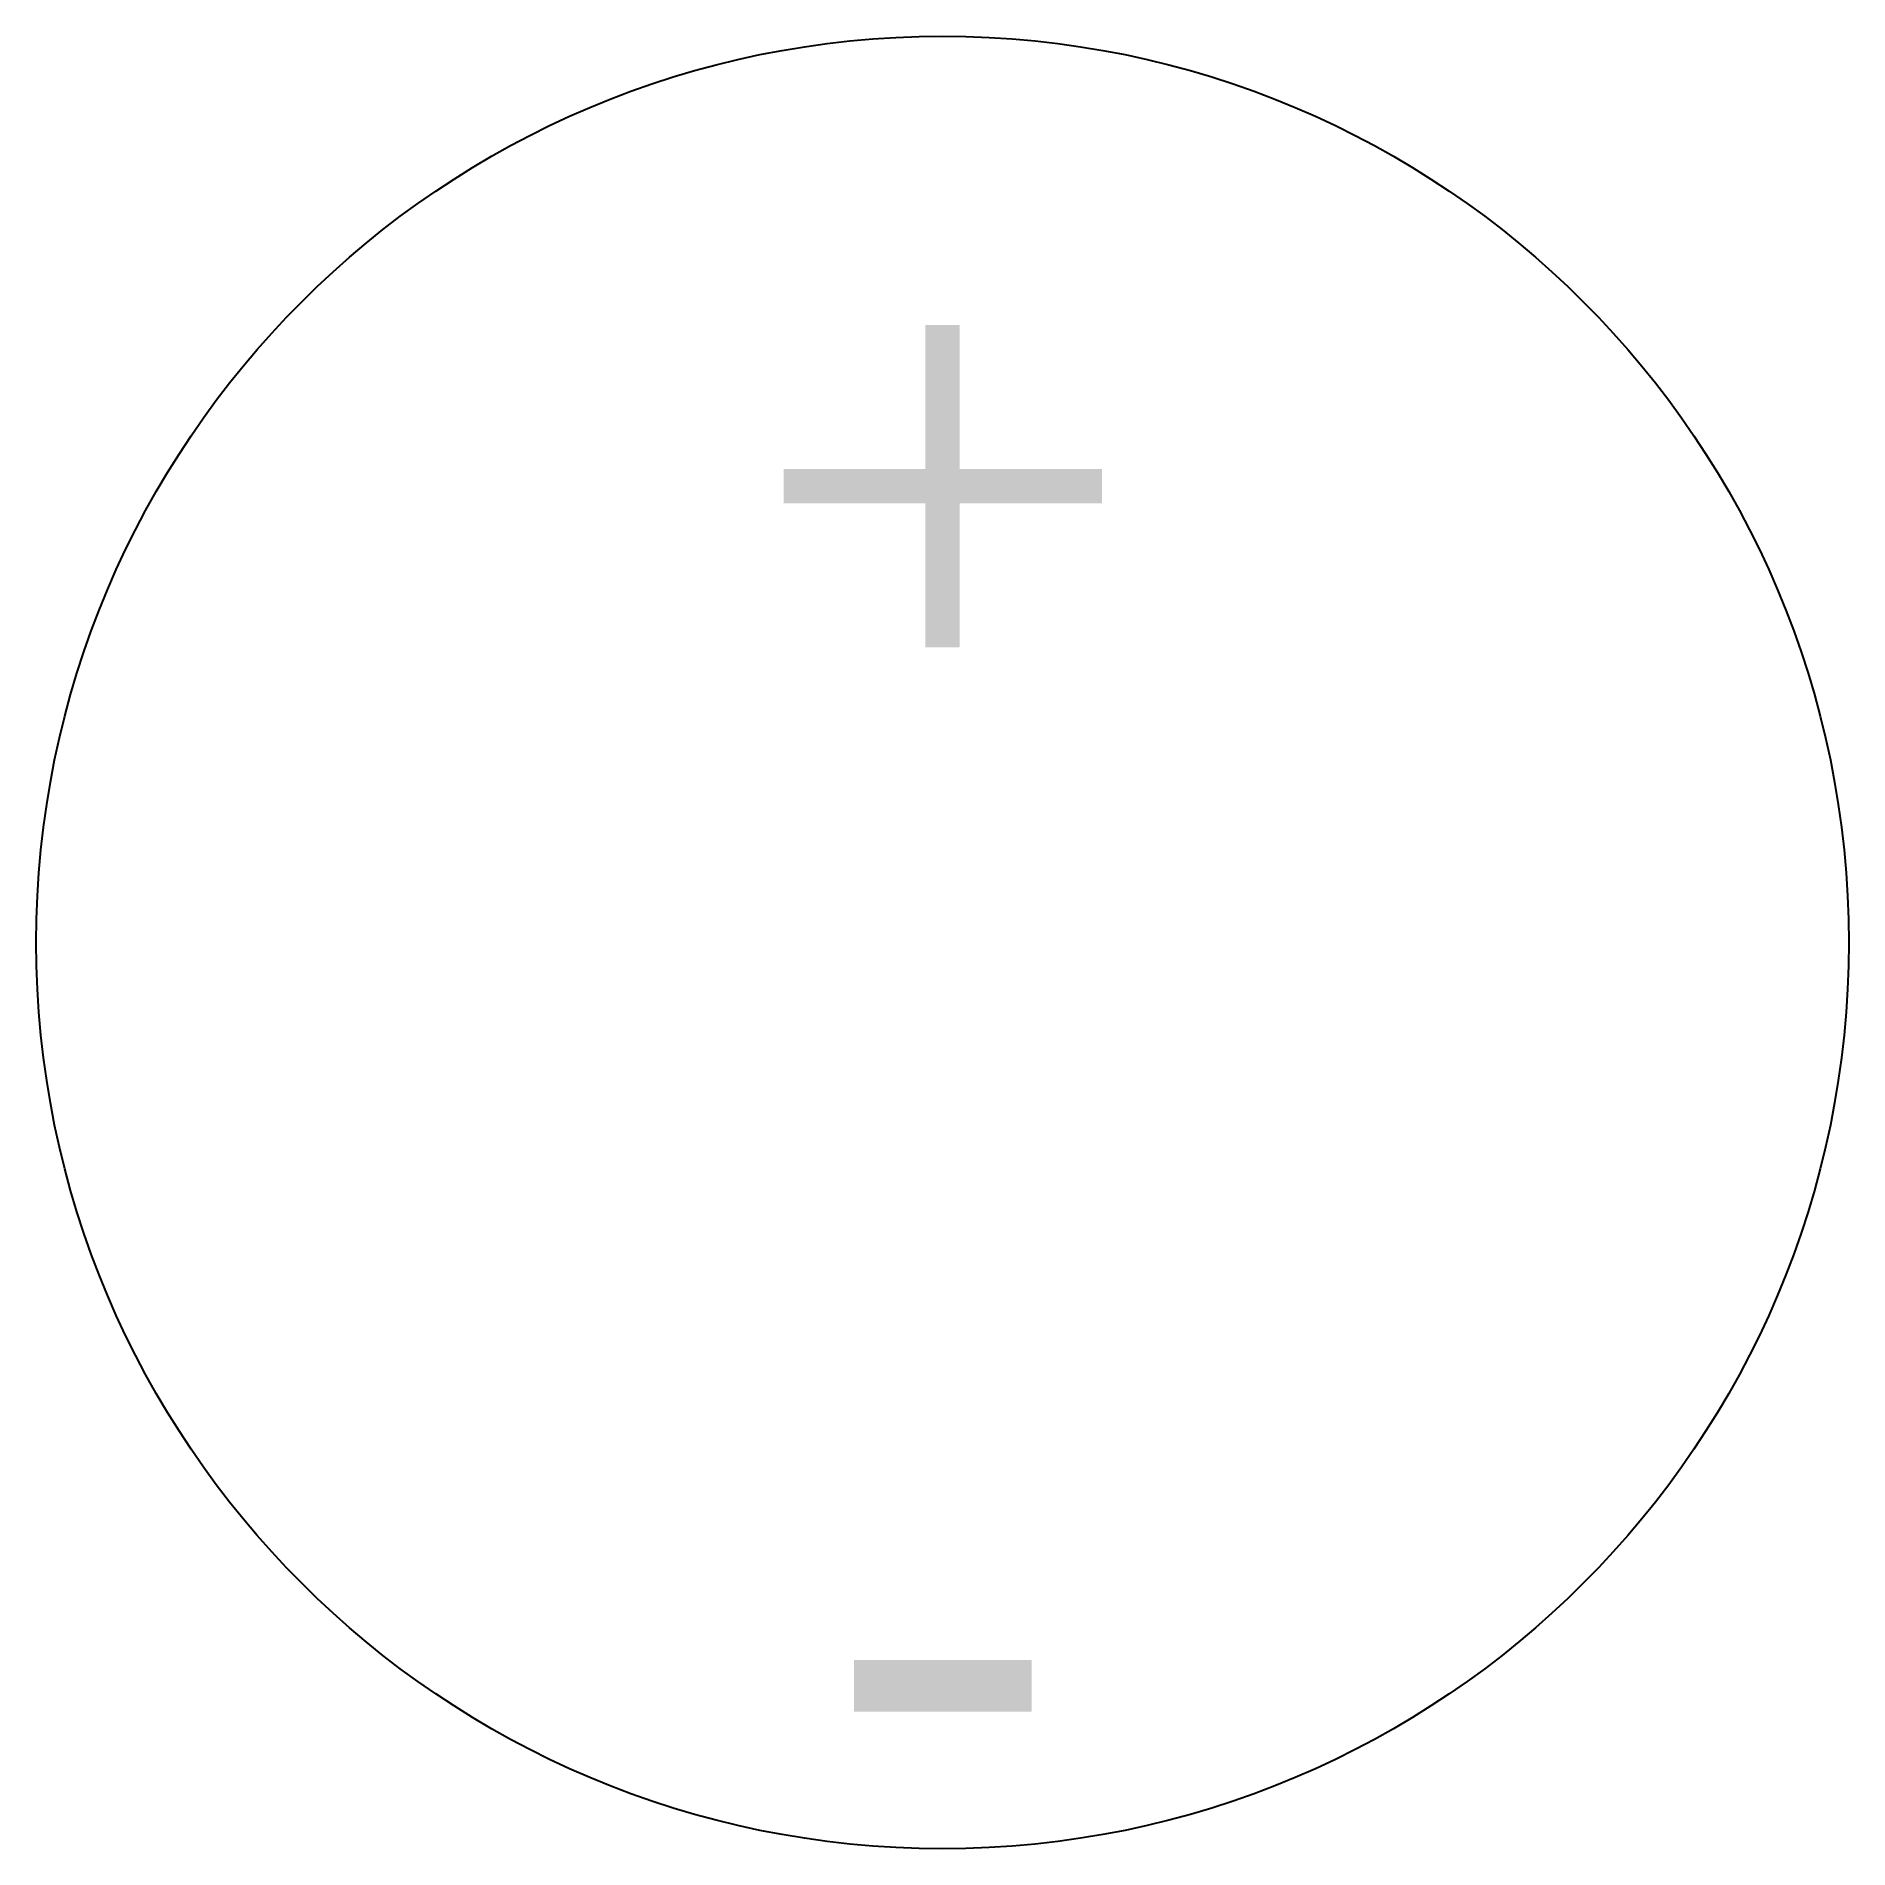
# Model space of a CAD drawing. Header units: millimetres. Extents: x -4 to 4, y -4 to 4.
import ezdxf

# ---------------------------------------------------------------- set-up
doc = ezdxf.new("R2010")
doc.units = ezdxf.units.MM
doc.layers.add('OBJECT', color=18, linetype='Continuous', true_color=0x000000)
doc.styles.add('textstyle11', font='')
doc.styles.add('textstyle12', font='')
doc.styles.get('textstyle11').set_extended_font_data('Times New Roman')
doc.styles.get('textstyle12').set_extended_font_data('Times New Roman')

msp = doc.modelspace()

# ---------------------------------------------------------------- linework, layer by layer
at = {"layer": 'OBJECT'}
msp.add_circle((0, 0), 4, dxfattribs=at)

# ---------------------------------------------------------------- texts
at = {"layer": 'OBJECT', "char_height": 1, "attachment_point": 5}
for s, insert, style in [('\\H2;+', (0, 2), 'textstyle11'), ('\\H2;-', (0, -3), 'textstyle12')]:
    msp.add_mtext(s, dxfattribs=dict(at, insert=insert, style=style))

doc.saveas('drawing.dxf')
